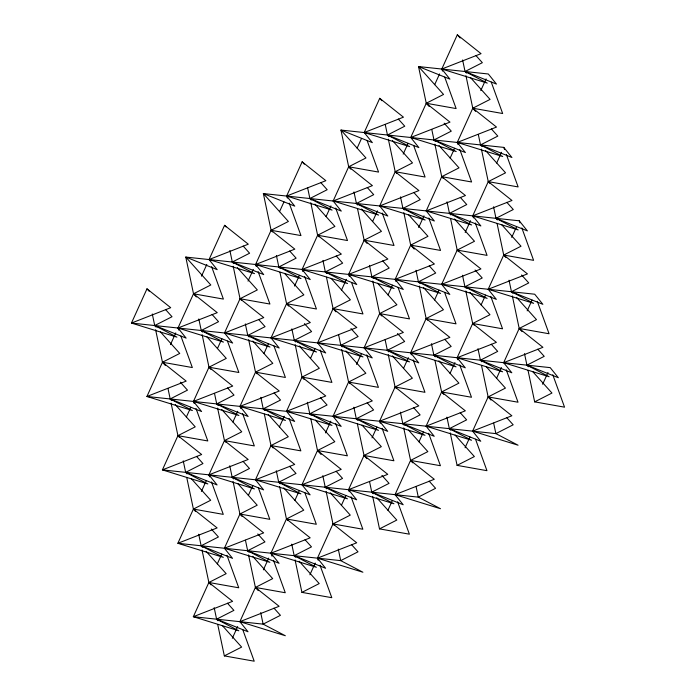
<?xml version="1.0" encoding="UTF-8"?>
<svg xmlns="http://www.w3.org/2000/svg" width="696" height="696" viewBox="0 0 696 696"><rect width="100%" height="100%" fill="white"/><g stroke="black" fill="none" stroke-linecap="round" stroke-linejoin="round"><path stroke-width="1.04" d="M524.497 353.62L526.933 365.156L558.34 377.728L550.197 367.627L131.457 323.066L170.711 307.693L146.986 288.831L131.457 323.066L176.915 337.134L154.721 325.537L152.294 314M170.442 344.642L175.766 332.905M178.724 330.043L177.985 328.016L193.514 293.782L185.78 257.076L534.719 294.217L542.863 304.317L511.464 291.746L509.028 280.21M201.501 276.181L206.825 264.445M229.871 250.499L232.307 262.035L254.501 273.624L209.044 259.556L248.298 244.192L224.573 225.321L209.044 259.556L217.187 269.656L185.78 257.076L210.81 284.977L193.514 293.782L196.376 296.975M186.354 417.078L190.791 407.299M194.193 403.454L193.453 401.427L208.983 367.201L202.136 334.689M217.413 348.618L221.85 338.839M248.028 281.132L253.353 269.395M256.302 266.533L255.571 264.506L271.092 230.28L263.358 193.575L519.251 220.806L527.394 230.907L495.987 218.326L493.56 206.79M279.522 211.697L283.959 201.918M272.527 231.872L271.092 230.28L288.388 221.467L263.358 193.575L294.765 206.147L286.621 196.046L302.151 161.82L325.876 180.682L286.621 196.046L287.361 198.073M201.388 491.463L206.268 480.71M209.661 476.864L208.93 474.837L224.451 440.611L217.604 408.1M232.882 422.028L237.762 411.266M240.72 408.404L239.981 406.377L255.51 372.151L248.655 339.639M263.941 353.568L268.378 343.789M294.547 286.082L299.428 275.329M302.83 271.483L302.09 269.456L317.62 235.231L310.773 202.719M326.05 216.647L330.931 205.886M357.109 148.187L361.546 138.408M385.253 124.523L387.463 135.015L409.657 146.612L364.208 132.536L403.454 117.172L379.729 98.31L364.208 132.536L372.351 142.636L340.944 130.065L348.679 166.77L350.819 169.163M217.3 563.899L221.737 554.12M248.35 495.439L252.787 485.66M279.409 426.979L284.29 416.225M310.468 358.518L314.905 348.74M341.519 290.058L346.399 279.305M349.357 276.442L348.618 274.407L364.147 240.181L357.518 208.722M372.577 221.598L377.458 210.844M403.184 154.12L408.065 143.359M434.687 84.677L439.567 73.924M429.119 106.444L426.256 103.26L418.522 66.555L449.929 79.127L441.786 69.026L457.315 34.8L481.04 53.662L441.786 69.026L442.525 71.062M232.325 638.293L237.649 626.557M263.384 569.833L268.708 558.096M272.023 556.243L270.927 553.207L286.447 518.972L279.601 486.46M294.878 500.389L299.315 490.61M325.493 432.912L330.817 421.176M356.543 364.452L361.424 353.69M388.046 295.008L392.483 285.23M395.885 281.393L395.145 279.366L410.675 245.131L403.819 212.619M418.661 227.531L423.986 215.795M450.155 158.088L454.592 148.309M457.994 144.472L457.255 142.445L472.784 108.211L465.937 75.699M480.771 90.611L486.095 78.874M309.903 574.783L315.227 563.047M318.185 560.184L317.446 558.157L332.975 523.923L326.128 491.411M341.405 505.34L345.842 495.561M349.244 491.724L348.505 489.697L364.034 455.462L357.405 424.003M372.021 437.862L376.901 427.1M380.294 423.264L379.564 421.237L395.084 387.002L388.238 354.49M403.515 368.419L408.395 357.666M411.353 354.803L410.614 352.776L426.143 318.542L419.296 286.03M434.574 299.959L439.011 290.18M465.189 232.481L470.505 220.745M473.463 217.883L472.723 215.856L488.253 181.621L481.406 149.109M496.683 163.038L501.564 152.285M387.933 510.298L392.37 500.511M418.983 441.838L423.42 432.059M450.042 373.378L454.923 362.616M457.881 359.754L457.142 357.727L472.671 323.501L465.815 290.989M481.101 304.918L485.538 295.139M511.708 237.432L516.589 226.679M465.067 447.763L469.948 437.01M496.57 378.328L501.451 367.566M527.185 310.842L532.057 300.089M542.654 384.253L547.978 372.517M466.477 73.097L465.05 71.505L482.345 62.692L475.907 55.523M388.899 136.607L387.463 135.015L404.759 126.202L398.321 119.033M311.312 200.117L309.885 198.525L327.181 189.712L320.743 182.535M435.426 141.558L433.991 139.966L451.286 131.153L444.135 123.183M233.734 263.627L232.307 262.035L249.594 253.222L243.165 246.045M357.84 205.068L356.413 203.476L373.709 194.662L367.27 187.494M481.945 146.508L480.518 144.916L497.814 136.103L491.376 128.934M156.156 327.137L154.721 325.537L172.016 316.732L165.578 309.555M280.262 268.578L278.826 266.986L296.122 258.173L289.684 250.995M404.367 210.018L402.94 208.426L420.227 199.613L413.798 192.444M202.675 332.088L201.248 330.487L218.544 321.683L212.106 314.505M326.789 273.528L325.354 271.936L342.65 263.123L336.212 255.954M450.895 214.968L449.468 213.376L466.755 204.563L460.317 197.394M249.203 337.038L247.776 335.446L265.072 326.633L258.634 319.455M373.308 278.478L371.881 276.886L389.177 268.073L382.739 260.904M497.423 219.927L495.987 218.326L513.283 209.522L506.845 202.345M171.625 400.548L170.189 398.947L187.485 390.143L180.334 382.174M295.73 341.988L294.304 340.396L311.59 331.583L304.439 323.614M419.836 283.429L418.409 281.837L435.705 273.023L429.267 265.855M218.153 405.498L216.717 403.906L234.013 395.093L227.575 387.916M342.258 346.939L340.822 345.346L358.118 336.533L350.967 328.564M466.363 288.388L464.937 286.787L482.224 277.982L475.072 270.013M264.671 410.449L263.245 408.856L280.54 400.043L274.102 392.875M388.786 351.889L387.35 350.297L404.646 341.484L397.494 333.514M512.891 293.338L511.464 291.746L528.751 282.933L521.6 274.964M187.094 473.959L185.667 472.367L202.954 463.553L196.524 456.376M311.199 415.399L309.772 413.807L327.068 404.994L320.63 397.825M435.305 356.848L433.878 355.247L451.173 346.443L444.735 339.265M233.621 478.909L232.186 477.317L249.481 468.504L243.043 461.335M357.727 420.349L356.3 418.757L373.587 409.944L367.157 402.775M481.832 361.798L480.405 360.206L497.701 351.393L491.263 344.215M280.149 483.859L278.713 482.267L296.009 473.454L289.571 466.285M404.254 425.308L402.827 423.707L420.114 414.903L413.676 407.725M528.36 366.749L526.933 365.156L544.22 356.343L537.79 349.175M202.562 547.369L201.135 545.777L218.431 536.964L211.279 528.995M326.668 488.81L325.241 487.217L342.536 478.404L336.098 471.236M450.782 430.259L449.346 428.666L466.642 419.853L460.204 412.676M528.038 370.402L534.667 401.862L551.963 393.049L532.649 371.534M249.09 552.32L247.663 550.727L264.95 541.914L257.798 533.945M373.195 493.768L371.768 492.168L389.064 483.363L381.913 475.394M450.234 432.86L457.081 465.372L474.376 456.559L455.071 435.035M295.617 557.27L294.182 555.678L311.477 546.865L305.039 539.696M372.656 496.37L379.503 528.882L396.798 520.069L376.771 497.753M218.031 620.78L216.604 619.188L233.9 610.375L227.462 603.206M295.069 559.871L301.925 592.383L319.212 583.579L299.193 561.254M217.709 624.434L224.338 655.893L241.634 647.08L222.329 625.565M431.781 129.482L433.991 139.966L465.398 152.537L457.255 142.445L496.509 127.072L472.784 108.211L490.08 99.397L470.766 77.882M232.307 262.035L263.714 274.607L255.571 264.506L294.817 249.142L271.092 230.28L300.968 235.579L289.197 203.145M276.399 255.449L278.826 266.986L310.233 279.557L302.09 269.456L341.345 254.092L317.62 235.231L334.915 226.417L314.888 204.102M154.721 325.537L186.128 338.117L177.985 328.016L217.239 312.652L193.514 293.782L223.39 299.089L211.619 266.655M447.032 201.84L449.468 213.376L480.866 225.956L472.723 215.856L511.978 200.483L488.253 181.621L505.548 172.817L485.521 150.501M322.927 260.4L325.354 271.936L356.761 284.507L348.618 274.407L387.872 259.043L364.147 240.181L381.443 231.368L361.415 209.052M369.454 265.35L371.881 276.886L403.288 289.458L395.145 279.366L434.4 263.993L410.675 245.131L427.97 236.318L408.656 214.803M167.98 388.464L170.189 398.947L201.596 411.527L193.453 401.427L232.708 386.062L208.983 367.201L226.278 358.388L206.973 336.864M214.507 393.414L216.717 403.906L248.124 416.478L239.981 406.377L279.235 391.013L255.51 372.151L272.806 363.338L252.779 341.023M385.14 339.813L387.35 350.297L418.757 362.877L410.614 352.776L449.868 337.403L426.143 318.542L443.439 309.737L423.412 287.422M431.45 343.711L433.878 355.247L465.285 367.827L457.142 357.727L496.396 342.362L472.671 323.501L489.967 314.688L469.939 292.372M183.231 460.83L185.667 472.367L217.074 484.938L208.93 474.837L248.176 459.473L224.451 440.611L241.747 431.798L221.728 409.483M353.864 407.221L356.3 418.757L387.707 431.337L379.564 421.237L418.809 405.864L395.084 387.002L412.38 378.198L392.361 355.882M322.814 475.681L325.241 487.217L356.648 499.798L348.505 489.697L387.759 474.324L364.034 455.462L381.33 446.658L362.016 425.134M245.453 540.244L247.663 550.727L279.07 563.299L270.927 553.207L310.172 537.834L286.447 518.972L303.743 510.159L283.724 487.844M291.755 544.142L294.182 555.678L325.589 568.258L317.446 558.157L356.7 542.784L332.975 523.923L350.271 515.118L330.243 492.794M478.309 134.432L480.518 144.916L511.925 157.496L503.782 147.395L340.944 130.065L365.965 157.957L348.679 166.77L333.149 200.996L341.292 211.097L309.885 198.525L307.675 188.033M534.667 401.862L564.543 407.169L552.772 374.726M457.081 465.372L486.956 470.679L475.551 439.246M379.503 528.882L409.379 534.18L397.607 501.746M301.925 592.383L331.792 597.69L320.021 565.248M224.338 655.893L254.214 661.2L242.808 629.776M441.786 69.026L487.243 83.102L465.05 71.505L462.614 59.969M457.255 142.445L502.712 156.513L480.518 144.916M472.723 215.856L518.181 229.924L495.987 218.326M286.621 196.046L332.079 210.114L309.885 198.525M395.145 279.366L440.603 293.434L418.409 281.837L415.973 270.3M348.618 274.407L394.075 288.483L371.881 276.886M302.09 269.456L347.548 283.533L325.354 271.936M255.571 264.506L301.02 278.574L278.826 266.986M457.142 357.727L502.599 371.795L480.405 360.206L477.969 348.67M410.614 352.776L456.071 366.844L433.878 355.247M177.985 328.016L223.442 342.084L201.248 330.487L198.821 318.951M379.564 421.237L425.012 435.305L402.827 423.707L400.391 412.171M239.981 406.377L285.438 420.454L263.245 408.856L260.817 397.32M193.453 401.427L238.911 415.495L216.717 403.906M348.505 489.697L393.962 503.765L371.768 492.168L369.559 481.684M208.93 474.837L254.379 488.905L232.186 477.317L229.758 465.781M317.446 558.157L362.903 572.225L340.709 560.628L177.871 543.298L193.401 509.072L186.772 477.604M270.927 553.207L316.375 567.275L294.182 555.678M465.05 71.505L496.457 84.077L488.314 73.985L418.522 66.555L443.552 94.447L426.256 103.26L410.727 137.486L418.87 147.587L387.463 135.015M400.505 196.89L402.94 208.426L434.348 220.997L426.204 210.905L441.725 176.671L434.878 144.159M353.977 191.939L356.413 203.476L387.82 216.047L379.677 205.946L395.206 171.721L388.351 139.209M462.501 275.251L464.937 286.787L496.344 299.367L488.2 289.266L503.721 255.04L497.092 223.573M418.409 281.837L449.816 294.417L441.673 284.316L457.202 250.081L450.573 218.622M480.405 360.206L511.812 372.778L503.669 362.677L519.199 328.451L512.343 295.939M338.613 334.863L340.822 345.346L372.23 357.918L364.086 347.826L379.616 313.591L372.769 281.08M291.868 328.86L294.304 340.396L325.711 352.968L317.567 342.867L333.088 308.641L326.459 277.182M245.34 323.91L247.776 335.446L279.183 348.017L271.04 337.917L286.569 303.691L279.931 272.223M446.919 417.13L449.346 428.666L480.753 441.238L472.61 431.137L488.14 396.911L481.51 365.444M201.248 330.487L232.655 343.067L224.512 332.966L240.042 298.741L233.186 266.229M402.827 423.707L434.226 436.288L426.082 426.187L441.612 391.961L434.983 360.493M307.336 402.271L309.772 413.807L341.179 426.378L333.036 416.286L348.565 382.052L341.71 349.54M263.245 408.856L294.652 421.428L286.508 411.327L302.038 377.101L295.182 344.59M371.768 492.168L403.175 504.748L395.032 494.647L410.562 460.421L403.706 427.91M276.286 470.731L278.713 482.267L310.12 494.839L301.977 484.747L317.507 450.512L310.877 419.053M232.186 477.317L263.593 489.888L255.449 479.788L270.979 445.562L264.35 414.103M198.699 534.241L201.135 545.777L232.542 558.349L224.399 548.248L239.929 514.022L233.073 481.51M214.177 607.652L216.604 619.188L248.011 631.759L239.868 621.667L255.397 587.433L248.542 554.921M433.991 139.966L456.185 151.563L410.727 137.486L449.981 122.122L426.256 103.26L456.132 108.567L444.727 77.143M449.468 213.376L471.653 224.973L426.204 210.905L465.45 195.532L441.725 176.671L459.021 167.858L439.002 145.542M402.94 208.426L425.134 220.023L379.677 205.946L418.931 190.582L395.206 171.721L412.493 162.907L392.474 140.592M356.413 203.476L378.607 215.073L333.149 200.996L372.404 185.632L348.679 166.77L378.554 172.077L367.149 140.644M511.464 291.746L533.649 303.334L488.2 289.266L527.446 273.902L503.721 255.04L521.017 246.227L501.712 224.704M464.937 286.787L487.13 298.384L441.673 284.316L480.927 268.943L457.202 250.081L474.489 241.277L454.471 218.962M526.933 365.156L549.127 376.745L503.669 362.677L542.923 347.313L519.199 328.451L536.486 319.638L516.467 297.322M387.35 350.297L409.544 361.894L364.086 347.826L403.341 332.453L379.616 313.591L396.911 304.778L377.606 283.263M340.822 345.346L363.016 356.944L317.567 342.867L356.813 327.503L333.088 308.641L350.384 299.828L331.079 278.313M294.304 340.396L316.497 351.993L271.04 337.917L310.294 322.553L286.569 303.691L303.856 294.878L284.551 273.363M449.346 428.666L471.54 440.255L426.082 426.187L465.337 410.823L441.612 391.961L458.908 383.148L438.88 360.832M247.776 335.446L269.97 347.034L224.512 332.966L263.767 317.602L240.042 298.741L257.329 289.928L237.31 267.612M356.3 418.757L378.493 430.354L333.036 416.286L372.29 400.913L348.565 382.052L365.852 373.239L345.834 350.923M309.772 413.807L331.966 425.404L286.508 411.327L325.763 395.963L302.038 377.101L319.325 368.288L299.306 345.973M170.189 398.947L192.383 410.544L146.934 396.476L162.455 362.242L155.608 329.73M325.241 487.217L347.435 498.815L301.977 484.747L341.231 469.374L317.507 450.512L334.802 441.699L315.488 420.184M278.713 482.267L300.907 493.864L255.449 479.788L294.704 464.423L270.979 445.562L288.275 436.749L268.247 414.433M185.667 472.367L207.86 483.955L162.403 469.887L177.932 435.661L171.077 403.149M247.663 550.727L269.857 562.325L224.399 548.248L263.654 532.884L239.929 514.022L257.215 505.209L237.91 483.694M201.135 545.777L223.329 557.365L177.871 543.298L217.126 527.933L193.401 509.072L210.688 500.259L191.383 478.744M216.604 619.188L238.798 630.785L193.34 616.708L208.87 582.482L202.014 549.971M457.315 34.8L460.178 37.984M475.646 111.404L472.784 108.211L502.66 113.518L491.254 82.093M489.688 183.222L488.253 181.621L518.128 186.928L506.357 154.495M379.729 98.31L381.878 100.703M443.161 178.263L441.725 176.671L471.601 181.978L459.83 149.536M505.87 257.424L503.721 255.04L533.597 260.339L521.826 227.905M396.633 173.313L395.206 171.721L425.073 177.028L413.676 145.603M458.629 251.682L457.202 250.081L487.07 255.389L475.298 222.955M522.052 331.635L519.199 328.451L549.066 333.758L537.295 301.316M414.25 249.116L410.675 245.131L440.551 250.438L428.78 217.996M474.098 325.093L472.671 323.501L502.547 328.799L490.776 296.365M486.121 366.575L505.435 388.098L488.14 396.911L491.002 400.096M302.151 161.82L304.3 164.204M367.01 243.365L364.147 240.181L394.023 245.488L382.252 213.046M427.57 320.143L426.143 318.542L456.019 323.849L444.613 292.424M506.732 417.635L513.169 424.804L495.874 433.617L146.934 396.476L186.18 381.112L162.455 362.242L179.751 353.438L160.445 331.914M319.055 236.823L317.62 235.231L347.495 240.538L335.724 208.095M381.765 315.984L379.616 313.591L409.492 318.899L398.086 287.474M443.761 394.345L441.612 391.961L471.488 397.259L459.717 364.826M335.95 311.825L333.088 308.641L362.964 313.948L351.558 282.524M396.52 388.603L395.084 387.002L424.96 392.309L413.189 359.867M408.543 430.084L427.849 451.608L410.562 460.421L412.702 462.805M224.573 225.321L226 226.922M288.709 306.083L286.569 303.691L316.436 308.998L304.665 276.556M349.992 383.644L348.565 382.052L378.433 387.359L366.661 354.916M429.154 481.136L435.583 488.314L418.296 497.127L162.403 469.887L201.657 454.523L177.932 435.661L195.219 426.848L175.201 404.533M241.469 300.333L240.042 298.741L269.918 304.039L258.146 271.605M304.178 379.494L302.038 377.101L331.914 382.409L320.143 349.966M366.896 458.655L364.034 455.462L393.91 460.769L382.139 428.327M256.937 373.743L255.51 372.151L285.386 377.458L273.98 346.025M321.082 454.497L317.507 450.512L347.382 455.819L335.611 423.377M146.986 288.831L149.135 291.224M211.132 369.585L208.983 367.201L238.859 372.499L227.453 341.075M273.128 447.954L270.979 445.562L300.855 450.869L289.084 418.426M334.411 525.524L332.975 523.923L362.851 529.23L351.08 496.787M351.567 544.646L358.005 551.824L340.709 560.628L338.282 549.092M165.317 365.435L162.455 362.242L192.331 367.549L180.925 336.125M225.887 442.204L224.451 440.611L254.327 445.918L242.556 413.476M287.883 520.565L286.447 518.972L316.323 524.279L304.918 492.855M179.359 437.253L177.932 435.661L207.799 440.959L196.028 408.526M242.069 516.415L239.929 514.022L269.796 519.329L258.399 487.905M252.665 556.304L272.684 578.62L255.397 587.433L258.26 590.626M195.541 511.464L193.401 509.072L223.277 514.379L211.506 481.937M273.989 608.156L280.427 615.325L263.132 624.138L193.34 616.708L232.595 601.344L208.87 582.482L226.165 573.669L206.138 551.354M211.019 584.875L208.87 582.482L238.745 587.789L226.974 555.347M503.782 147.395L504.522 149.422M519.251 220.806L519.99 222.833M506.244 369.776L518.015 402.218L488.14 396.911L511.865 415.773L472.61 431.137L518.068 445.205L495.874 433.617L493.664 423.125M428.658 433.286L440.429 465.72L410.562 460.421L434.287 479.283L395.032 494.647L440.49 508.715L418.296 497.127L416.086 486.635M273.502 560.297L285.273 592.74L255.397 587.433L279.122 606.294L239.868 621.667L285.325 635.735L263.132 624.138L260.695 612.602"/></g></svg>
